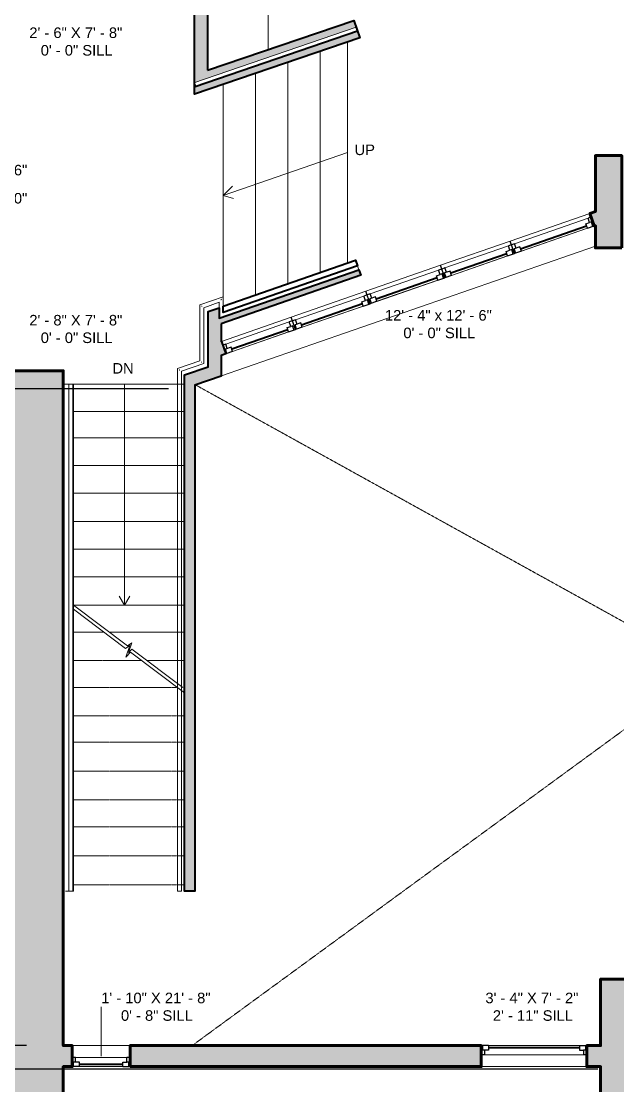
# Model space of a CAD drawing. Header units: inches. Extents: x -2078 to 106214, y -964 to 6385.
# Drawn here: x 65672.3 to 65898.6, y 3957.9 to 4361.5 of the extents above; entities that cross this region are included whole.
import ezdxf

# ---------------------------------------------------------------- set-up
doc = ezdxf.new("R2010")
doc.units = ezdxf.units.IN
doc.header["$MEASUREMENT"] = 0
doc.linetypes.add('HIDDEN2', pattern=[0.1875, 0.125, -0.0625])
for name, color, linetype, lineweight in [('A-ANNO', 2, 'Continuous', 5), ('A-ANNO-DIMS', 1, 'Continuous', 9), ('A-DETAIL-3', 40, 'Continuous', 15), ('A-GLAZ', 2, 'Continuous', 30), ('A-HIDDEN', 2, 'HIDDEN2', 18), ('A-RAILING', 4, 'Continuous', 9), ('A-WALL', 3, 'Continuous', 40), ('A-WINDOWS', 2, 'Continuous', 18)]:
    doc.layers.add(name, color=color, linetype=linetype, lineweight=lineweight)
doc.layers.add('A-HATCH', color=9, linetype='Continuous')
doc.styles.add('Arial_2', font='arial.ttf', dxfattribs={"height": 3})
doc.styles.add('JC', font='arial.ttf', dxfattribs={"height": 0.125})
doc.dimstyles.new('JC-DIMS', dxfattribs={"dimtxt": 0.125, "dimasz": 0.09375, "dimexe": 0.09375, "dimexo": 0.09375, "dimgap": 0.046875, "dimtad": 1, "dimdec": 1, "dimzin": 0, "dimdsep": 46, "dimlunit": 4, "dimtxsty": 'JC', "dimblk": 'ARCHTICK', "dimcen": 0.09, "dimclrd": 1, "dimclre": 1, "dimclrt": 256, "dimadec": 0, "dimazin": 0, "dimtfac": 1, "dimtdec": 1, "dimtofl": 0, "dimtmove": 1, "dimatfit": 3, "dimfxl": 1, "dimtolj": 1, "dimtzin": 0, "dimarcsym": 0})

# ---------------------------------------------------------------- blocks, each defined once
blk = doc.blocks.new('JC_FIXED WINDOW - MUNTIN - 2_-1537445-Mudd Library - 2nd FL')
at = {"layer": 'A-GLAZ'}
for p, q in [((-20, -4), (-20, 4)), ((20, -4), (20, 4)), ((-20, -0.5), (-18.75, -0.5)), ((-17.25, -4), (-20, -4)), ((-19.5, -4), (-19.5, -2.25)), ((-19.5, -2.25), (-18.75, -2.25)), ((-18.75, -2.25), (-18.75, -0.5)), ((-17.25, -2.25), (-18.75, -2.25)), ((-17.25, -4), (-17.25, -2.25)), ((17.25, -2.25), (19.5, -2.25)), ((17.25, -4), (17.25, -2.25)), ((17.25, -4), (20, -4)), ((18.75, -0.5), (20, -0.5)), ((18.75, -2.25), (18.75, -0.5)), ((19.5, -4), (19.5, -2.25))]:
    blk.add_line(p, q, dxfattribs=at)
at = {"layer": 'A-GLAZ', "lineweight": 9}
for p, q in [((18.75, -0.5), (-18.75, -0.5)), ((17.25, -4), (-17.25, -4))]:
    blk.add_line(p, q, dxfattribs=at)
at = {"layer": 'A-GLAZ', "lineweight": 40}
blk.add_line((-17.25, -3.125), (17.25, -3.125), dxfattribs=at)
at = {"layer": 'A-WINDOWS'}
for p, q in [((-20, 4), (20, 4)), ((20, -4), (-20, -4))]:
    blk.add_line(p, q, dxfattribs=at)
blk = doc.blocks.new('JC_FIXED WINDOW - MUNTIN - FIXED WINDOW-1586324-Mudd Library - 2nd FL')
at = {"layer": 'A-GLAZ'}
for p, q in [((-11, 4), (-11, -4)), ((-8.25, 4), (-11, 4)), ((-11, 0.5), (-9.75, 0.5)), ((-10.5, 4), (-10.5, 2.25)), ((-10.5, 2.25), (-9.75, 2.25)), ((-8.25, 2.25), (-9.75, 2.25)), ((-9.75, 2.25), (-9.75, 0.5)), ((-8.25, 4), (-8.25, 2.25)), ((8.25, 4), (11, 4)), ((8.25, 4), (8.25, 2.25)), ((8.25, 2.25), (10.5, 2.25)), ((9.75, 2.25), (9.75, 0.5)), ((9.75, 0.5), (11, 0.5)), ((10.5, 4), (10.5, 2.25)), ((11, 4), (11, -4))]:
    blk.add_line(p, q, dxfattribs=at)
at = {"layer": 'A-GLAZ', "lineweight": 9}
for p, q in [((9.75, 0.5), (-9.75, 0.5)), ((8.25, 4), (-8.25, 4))]:
    blk.add_line(p, q, dxfattribs=at)
at = {"layer": 'A-GLAZ', "lineweight": 40}
blk.add_line((-8.25, 3.125), (8.25, 3.125), dxfattribs=at)
at = {"layer": 'A-WINDOWS'}
for p, q in [((11, 4), (-11, 4)), ((-11, -4), (11, -4))]:
    blk.add_line(p, q, dxfattribs=at)
blk = doc.blocks.new('JC_FIXED WINDOW - MUNTIN - FIXED WINDOW-1638292-Mudd Library - 2nd FL')
at = {"layer": 'A-GLAZ'}
for p, q in [((-16, 2.5), (-16, -2.5)), ((-13.25, 2.5), (-16, 2.5)), ((-15.5, 2.5), (-15.5, 0.75)), ((-15.5, 0.75), (-14.75, 0.75)), ((-13.25, 0.75), (-14.75, 0.75)), ((-14.75, 0.75), (-14.75, -1)), ((-13.25, 2.5), (-13.25, 0.75)), ((13.25, 2.5), (16, 2.5)), ((13.25, 2.5), (13.25, 0.75)), ((13.25, 0.75), (15.5, 0.75)), ((14.75, 0.75), (14.75, -1)), ((15.5, 2.5), (15.5, 0.75)), ((16, 2.5), (16, -2.5)), ((-16, -1), (-14.75, -1)), ((14.75, -1), (16, -1))]:
    blk.add_line(p, q, dxfattribs=at)
at = {"layer": 'A-GLAZ', "lineweight": 9}
for p, q in [((13.25, 2.5), (-13.25, 2.5)), ((14.75, -1), (-14.75, -1))]:
    blk.add_line(p, q, dxfattribs=at)
at = {"layer": 'A-GLAZ', "lineweight": 40}
blk.add_line((-13.25, 1.625), (13.25, 1.625), dxfattribs=at)
at = {"layer": 'A-WINDOWS'}
for p, q in [((16, 2.5), (-16, 2.5)), ((-16, -2.5), (16, -2.5))]:
    blk.add_line(p, q, dxfattribs=at)
blk = doc.blocks.new('JC_FIXED WINDOW - MUNTIN - FIXED WINDOW-1637382-Mudd Library - 2nd FL')
at = {"layer": 'A-GLAZ'}
for p, q in [((-14, 2.5), (-14, -2.5)), ((-11.25, 2.5), (-14, 2.5)), ((-13.5, 2.5), (-13.5, 0.75)), ((-13.5, 0.75), (-12.75, 0.75)), ((-11.25, 0.75), (-12.75, 0.75)), ((-12.75, 0.75), (-12.75, -1)), ((-11.25, 2.5), (-11.25, 0.75)), ((11.25, 2.5), (14, 2.5)), ((11.25, 2.5), (11.25, 0.75)), ((11.25, 0.75), (13.5, 0.75)), ((12.75, 0.75), (12.75, -1)), ((13.5, 2.5), (13.5, 0.75)), ((14, 2.5), (14, -2.5)), ((-14, -1), (-12.75, -1)), ((12.75, -1), (14, -1))]:
    blk.add_line(p, q, dxfattribs=at)
at = {"layer": 'A-GLAZ', "lineweight": 9}
for p, q in [((11.25, 2.5), (-11.25, 2.5)), ((12.75, -1), (-12.75, -1))]:
    blk.add_line(p, q, dxfattribs=at)
at = {"layer": 'A-GLAZ', "lineweight": 40}
blk.add_line((-11.25, 1.625), (11.25, 1.625), dxfattribs=at)
at = {"layer": 'A-WINDOWS'}
for p, q in [((14, 2.5), (-14, 2.5)), ((-14, -2.5), (14, -2.5))]:
    blk.add_line(p, q, dxfattribs=at)
blk = doc.blocks.new('JC_FIXED WINDOW - MUNTIN - FIXED WINDOW-1637333-Mudd Library - 2nd FL')
at = {"layer": 'A-GLAZ'}
for p, q in [((-15, 2.5), (-15, -2.5)), ((-12.25, 2.5), (-15, 2.5)), ((-14.5, 2.5), (-14.5, 0.75)), ((-14.5, 0.75), (-13.75, 0.75)), ((-12.25, 0.75), (-13.75, 0.75)), ((-13.75, 0.75), (-13.75, -1)), ((-12.25, 2.5), (-12.25, 0.75)), ((12.25, 2.5), (15, 2.5)), ((12.25, 2.5), (12.25, 0.75)), ((12.25, 0.75), (14.5, 0.75)), ((13.75, 0.75), (13.75, -1)), ((14.5, 2.5), (14.5, 0.75)), ((15, 2.5), (15, -2.5)), ((-15, -1), (-13.75, -1)), ((13.75, -1), (15, -1))]:
    blk.add_line(p, q, dxfattribs=at)
at = {"layer": 'A-GLAZ', "lineweight": 9}
for p, q in [((12.25, 2.5), (-12.25, 2.5)), ((13.75, -1), (-13.75, -1))]:
    blk.add_line(p, q, dxfattribs=at)
at = {"layer": 'A-GLAZ', "lineweight": 40}
blk.add_line((-12.25, 1.625), (12.25, 1.625), dxfattribs=at)
at = {"layer": 'A-WINDOWS'}
for p, q in [((15, 2.5), (-15, 2.5)), ((-15, -2.5), (15, -2.5))]:
    blk.add_line(p, q, dxfattribs=at)
blk = doc.blocks.new('Top Rail Type - Top Rail_Internal_-1644404-Mudd Library - 2nd FL')
at = {"layer": 'A-RAILING'}
for p, q in [((-21.09, 384.68), (-82.71, 363.66)), ((-82.22, 362.24), (-20.6, 383.26)), ((-82.5, 363.04), (-82.47, 362.95))]:
    blk.add_line(p, q, dxfattribs=at)
blk = doc.blocks.new('Top Rail Type - Top Rail_Internal_-V9-Mudd Library - 2nd FL')
at = {"layer": 'A-RAILING'}
for p, q in [((-21.09, 384.68), (-82.71, 363.66)), ((-20.6, 383.26), (-21.09, 384.68)), ((-20.6, 383.26), (-82.22, 362.24)), ((-82.22, 362.24), (-82.71, 363.66))]:
    blk.add_line(p, q, dxfattribs=at)
blk = doc.blocks.new('Top Rail Type - Top Rail_Internal_-1644837-Mudd Library - 2nd FL')
at = {"layer": 'A-RAILING'}
for p, q in [((-72.29, 274.63), (-20.05, 292.75)), ((-20.54, 294.17), (-71.54, 276.48)), ((-71.54, 282.48), (-80.44, 279.39)), ((-80.44, 279.39), (-80.44, 258.22)), ((-78.94, 278.33), (-73.04, 280.37)), ((-73.04, 280.37), (-73.04, 278.34)), ((-71.54, 276.48), (-71.54, 282.48)), ((-78.94, 257.16), (-78.94, 278.33)), ((-80.44, 258.22), (-88.89, 255.29)), ((-88.89, 255.29), (-88.89, 57.14)), ((-87.39, 254.23), (-78.94, 257.16)), ((-87.39, 57.14), (-87.39, 254.23)), ((-88.23, 57.14), (-88.05, 57.14))]:
    blk.add_line(p, q, dxfattribs=at)
for points, knots in [([(-79.78, 278.93), (-79.75, 278.9), (-79.71, 278.87), (-79.64, 278.83), (-79.61, 278.81), (-79.6, 278.8)], [0.46086968, 0.46086968, 0.46086968, 0.46086968, 0.5, 0.52083333, 0.53913032, 0.53913032, 0.53913032, 0.53913032]), ([(-72.2, 281.56), (-72.22, 281.54), (-72.25, 281.49), (-72.29, 281.43), (-72.34, 281.36), (-72.37, 281.32), (-72.39, 281.3)], [0.46086968, 0.46086968, 0.46086968, 0.46086968, 0.47916667, 0.5, 0.52083333, 0.53913032, 0.53913032, 0.53913032, 0.53913032]), ([(-88.23, 254.83), (-88.2, 254.8), (-88.15, 254.77), (-88.09, 254.73), (-88.06, 254.7), (-88.05, 254.69)], [0.46086968, 0.46086968, 0.46086968, 0.46086968, 0.5, 0.52083333, 0.53913032, 0.53913032, 0.53913032, 0.53913032]), ([(-79.78, 257.76), (-79.75, 257.73), (-79.71, 257.7), (-79.64, 257.66), (-79.61, 257.63), (-79.6, 257.62)], [0.46086968, 0.46086968, 0.46086968, 0.46086968, 0.5, 0.52083333, 0.53913032, 0.53913032, 0.53913032, 0.53913032])]:
    blk.add_open_spline(points, degree=3, knots=knots, dxfattribs=at)
blk = doc.blocks.new('Top Rail Type - Top Rail_Internal_-V10-Mudd Library - 2nd FL')
at = {"layer": 'A-RAILING'}
for p, q in [((-20.05, 292.75), (-72.29, 274.63)), ((-20.54, 294.17), (-71.54, 276.48)), ((-20.05, 292.75), (-20.54, 294.17)), ((-71.54, 282.48), (-80.44, 279.39)), ((-80.44, 279.39), (-80.44, 258.22)), ((-73.04, 280.37), (-78.94, 278.33)), ((-73.04, 278.34), (-73.04, 280.37)), ((-71.54, 276.48), (-71.54, 282.48)), ((-78.94, 278.33), (-78.94, 257.16)), ((-80.44, 258.22), (-88.89, 255.29)), ((-88.89, 255.29), (-88.89, 57.14)), ((-78.94, 257.16), (-87.39, 254.23)), ((-87.39, 254.23), (-87.39, 57.14)), ((-87.39, 57.14), (-88.89, 57.14))]:
    blk.add_line(p, q, dxfattribs=at)
blk = doc.blocks.new('Top Rail Type - Top Rail_Internal_-1645001-Mudd Library - 2nd FL')
at = {"layer": 'A-RAILING'}
for p, q in [((-130.09, 249.28), (-130.09, 57.14)), ((-129.25, 249.28), (-129.44, 249.28)), ((-128.59, 57.14), (-128.59, 249.28)), ((-129.44, 57.14), (-129.25, 57.14))]:
    blk.add_line(p, q, dxfattribs=at)
blk = doc.blocks.new('Top Rail Type - Top Rail_Internal_-V11-Mudd Library - 2nd FL')
at = {"layer": 'A-RAILING'}
for p, q in [((-128.59, 249.28), (-130.09, 249.28)), ((-130.09, 249.28), (-130.09, 57.14)), ((-128.59, 249.28), (-128.59, 57.14)), ((-128.59, 57.14), (-130.09, 57.14))]:
    blk.add_line(p, q, dxfattribs=at)
blk = doc.blocks.new('_ArchTick')
at = {"color": 0, "linetype": 'ByBlock', "const_width": 0.15}
blk.add_lwpolyline([(-0.5, -0.5), (0.5, 0.5)], dxfattribs=at)
blk = doc.blocks.new('*D2654')
at = {"layer": 'A-ANNO-DIMS', "color": 1, "lineweight": -2, "transparency": 16777216}
for p, q in [((66076.27, 4563.12), (65420.26, 4563.12)), ((65426.26, 3740.12), (65426.26, 4563.12)), ((65891.08, 3740.12), (65420.26, 3740.12))]:
    blk.add_line(p, q, dxfattribs=at)
at = {"layer": 'Defpoints', "color": 0, "transparency": 16777216}
for p in [(65426.26, 4563.12), (66082.27, 4563.12), (65897.08, 3740.12)]:
    blk.add_point(p, dxfattribs=at)
at = {"layer": 'A-ANNO-DIMS', "color": 1, "lineweight": -2, "transparency": 16777216, "xscale": 6, "yscale": 6, "zscale": 6}
for p, rotation in [((65426.26, 4563.12), 90), ((65426.26, 3740.12), 270)]:
    blk.add_blockref('_ArchTick', p, dxfattribs=dict(at, rotation=rotation))
at = {"layer": 'A-ANNO-DIMS', "color": 2, "transparency": 16777216, "insert": (65419.18, 4151.62), "char_height": 8, "attachment_point": 5, "rotation": 90, "style": 'JC'}
blk.add_mtext('\\A1;68\'-7"', dxfattribs=at)
blk = doc.blocks.new('*D2669')
at = {"layer": 'A-ANNO-DIMS', "color": 1, "lineweight": -2, "transparency": 16777216}
for p, q in [((65688.2, 4523.98), (65688.2, 4752.71)), ((67592.58, 4083.21), (67592.58, 4752.71)), ((65688.2, 4746.71), (67592.58, 4746.71))]:
    blk.add_line(p, q, dxfattribs=at)
at = {"layer": 'Defpoints', "color": 0, "transparency": 16777216}
for p in [(67592.58, 4746.71), (65688.2, 4517.98), (67592.58, 4077.21)]:
    blk.add_point(p, dxfattribs=at)
at = {"layer": 'A-ANNO-DIMS', "color": 1, "lineweight": -2, "transparency": 16777216, "xscale": 6, "yscale": 6, "zscale": 6, "rotation": 180}
blk.add_blockref('_ArchTick', (65688.2, 4746.71), dxfattribs=at)
at = {"layer": 'A-ANNO-DIMS', "color": 1, "lineweight": -2, "transparency": 16777216, "xscale": 6, "yscale": 6, "zscale": 6}
blk.add_blockref('_ArchTick', (67592.58, 4746.71), dxfattribs=at)
at = {"layer": 'A-ANNO-DIMS', "color": 2, "transparency": 16777216, "insert": (66640.39, 4753.8), "char_height": 8, "attachment_point": 5, "style": 'JC'}
blk.add_mtext('\\A1;158\'-8"', dxfattribs=at)
blk = doc.blocks.new('*D2671')
at = {"layer": 'A-ANNO-DIMS', "color": 1, "lineweight": -2, "transparency": 16777216}
for p, q in [((66076.27, 4563.12), (65452.24, 4563.12)), ((65458.24, 4222.12), (65458.24, 4563.12)), ((65728.14, 4222.12), (65452.24, 4222.12))]:
    blk.add_line(p, q, dxfattribs=at)
at = {"layer": 'Defpoints', "color": 0, "transparency": 16777216}
for p in [(65458.24, 4563.12), (66082.27, 4563.12), (65734.14, 4222.12)]:
    blk.add_point(p, dxfattribs=at)
at = {"layer": 'A-ANNO-DIMS', "color": 1, "lineweight": -2, "transparency": 16777216, "xscale": 6, "yscale": 6, "zscale": 6}
for p, rotation in [((65458.24, 4563.12), 90), ((65458.24, 4222.12), 270)]:
    blk.add_blockref('_ArchTick', p, dxfattribs=dict(at, rotation=rotation))
at = {"layer": 'A-ANNO-DIMS', "color": 2, "transparency": 16777216, "insert": (65451.15, 4392.62), "char_height": 8, "attachment_point": 5, "rotation": 90, "style": 'JC'}
blk.add_mtext('\\A1;28\'-5"', dxfattribs=at)
blk = doc.blocks.new('*D2672')
at = {"layer": 'A-ANNO-DIMS', "color": 1, "lineweight": -2, "transparency": 16777216}
for p, q in [((65728.14, 4222.12), (65452.24, 4222.12)), ((65458.24, 4222.12), (65458.24, 3973.12)), ((65674.2, 3973.12), (65452.24, 3973.12))]:
    blk.add_line(p, q, dxfattribs=at)
at = {"layer": 'Defpoints', "color": 0, "transparency": 16777216}
for p in [(65734.14, 4222.12), (65458.24, 3973.12), (65680.2, 3973.12)]:
    blk.add_point(p, dxfattribs=at)
at = {"layer": 'A-ANNO-DIMS', "color": 1, "lineweight": -2, "transparency": 16777216, "xscale": 6, "yscale": 6, "zscale": 6}
for p, rotation in [((65458.24, 4222.12), 90), ((65458.24, 3973.12), 270)]:
    blk.add_blockref('_ArchTick', p, dxfattribs=dict(at, rotation=rotation))
at = {"layer": 'A-ANNO-DIMS', "color": 2, "transparency": 16777216, "insert": (65451.15, 4097.62), "char_height": 8, "attachment_point": 5, "rotation": 90, "style": 'JC'}
blk.add_mtext('\\A1;20\'-9"', dxfattribs=at)
blk = doc.blocks.new('*D2677')
at = {"layer": 'A-ANNO-DIMS', "color": 1, "lineweight": -2, "transparency": 16777216}
for p, q in [((65891.08, 3964.12), (65452.24, 3964.12)), ((65458.24, 3740.12), (65458.24, 3964.12)), ((65891.08, 3740.12), (65452.24, 3740.12))]:
    blk.add_line(p, q, dxfattribs=at)
at = {"layer": 'Defpoints', "color": 0, "transparency": 16777216}
for p in [(65458.24, 3964.12), (65897.08, 3964.12), (65897.08, 3740.12)]:
    blk.add_point(p, dxfattribs=at)
at = {"layer": 'A-ANNO-DIMS', "color": 1, "lineweight": -2, "transparency": 16777216, "xscale": 6, "yscale": 6, "zscale": 6}
for p, rotation in [((65458.24, 3964.12), 90), ((65458.24, 3740.12), 270)]:
    blk.add_blockref('_ArchTick', p, dxfattribs=dict(at, rotation=rotation))
at = {"layer": 'A-ANNO-DIMS', "color": 2, "transparency": 16777216, "insert": (65451.15, 3852.12), "char_height": 8, "attachment_point": 5, "rotation": 90, "style": 'JC'}
blk.add_mtext('\\A1;18\'-8"', dxfattribs=at)

msp = doc.modelspace()

# ---------------------------------------------------------------- hatches: boundary and pattern name
at = {"layer": 'A-HATCH'}
h = msp.add_hatch(color=256, dxfattribs=at)
h.dxf.hatch_style = 1
h.paths.add_polyline_path([(65688.202, 4517.984), (65672.202, 4517.984), (65672.202, 4723.348), (65659.39, 4723.348), (65659.39, 4717.348), (65662.202, 4717.348), (65662.202, 4468.95), (65672.202, 4468.95), (65672.202, 4466.832), (65688.202, 4466.832), (65688.202, 4490.832), (65689.078, 4490.832), (65689.078, 4500.832), (65688.202, 4500.832)])
h.paths.add_polyline_path([(65688.202, 4430.832), (65672.202, 4430.832), (65672.202, 4413.95), (65662.202, 4413.95), (65662.202, 4374.75), (65662.202, 4372.75), (65662.202, 4368.95), (65672.202, 4368.95), (65672.202, 4369.984), (65688.202, 4369.984)])
h.paths.add_polyline_path([(65672.202, 4228.984), (65672.202, 4228.95), (65662.202, 4228.95), (65662.202, 4221.383), (65662.202, 3940.941), (65688.202, 3940.941), (65688.202, 3965.119), (65691.578, 3965.119), (65691.578, 3973.119), (65688.202, 3973.119), (65688.202, 4228.984)])
h.paths.add_polyline_path([(65713.578, 3973.119), (65713.578, 3965.119), (65846.828, 3965.119), (65846.828, 3973.119)])
h.paths.add_polyline_path([(65738.145, 4223.506), (65748.129, 4226.969), (65748.129, 4234.833), (65749.833, 4235.424), (65748.195, 4240.148), (65748.129, 4240.125), (65748.129, 4246.829), (65801.113, 4265.206), (65800.376, 4267.332), (65747.379, 4248.938), (65747.379, 4252.919), (65743.129, 4251.445), (65743.129, 4230.527), (65734.145, 4227.411), (65734.145, 4222.119), (65734.145, 4031.72), (65738.145, 4031.72)])
h.paths.add_polyline_path([(65892.078, 3973.119), (65886.828, 3973.119), (65886.828, 3965.119), (65892.078, 3965.119), (65892.078, 3917.734), (65902.078, 3917.734), (65902.078, 3964.119), (65924.462, 3964.119), (65924.462, 3986.119), (65924.462, 3991.119), (65902.078, 3991.119), (65902.078, 3998.308), (65892.078, 3998.308)])
h.paths.add_polyline_path([(65892.078, 3714.308), (65902.078, 3714.308), (65902.078, 3732.119), (65902.328, 3732.119), (65902.328, 3740.119), (65902.078, 3740.119), (65902.078, 3831.734), (65892.078, 3831.734)])
h.paths.add_polyline_path([(66079.828, 3732.119), (66079.828, 3740.119), (65924.328, 3740.119), (65924.328, 3732.119)])
h.paths.add_polyline_path([(65902.066, 3748.599), (65942.47, 3748.599), (65942.47, 3756.842), (65902.066, 3756.842)], flags=9)
h = msp.add_hatch(color=256, dxfattribs=at)
h.dxf.hatch_style = 1
h.paths.add_polyline_path([(66319.066, 4318.369), (66309.066, 4318.369), (66309.066, 4133.693), (66319.066, 4133.693)])
h.paths.add_polyline_path([(66169.777, 4307.3), (66161.777, 4307.3), (66161.777, 4292.842), (66153.113, 4292.842), (66153.113, 4280.842), (66115.113, 4280.842), (66115.113, 4292.842), (66110.113, 4292.842), (66110.113, 4310.579), (66100.113, 4310.579), (66100.113, 4289.087), (66100.043, 4289.085), (66100.113, 4285.086), (66100.113, 4275.579), (66110.113, 4275.579), (66110.113, 4279.842), (66156.777, 4279.842), (66156.777, 4268.308), (66169.777, 4268.308)])
h.paths.add_polyline_path([(66319.066, 4541.119), (66309.066, 4541.119), (66309.066, 4390.369), (66319.066, 4390.369), (66319.066, 4417.269), (66320.828, 4417.269), (66320.828, 4422.269), (66319.066, 4422.269)])
h.paths.add_polyline_path([(66332.271, 4575.119), (66082.271, 4575.119), (66082.271, 4563.119), (66098.638, 4563.119), (66098.638, 4562.398), (66106.638, 4562.398), (66106.638, 4563.119), (66309.066, 4563.119), (66319.066, 4563.119), (66332.271, 4563.119)])
h.paths.add_polyline_path([(66122.553, 4538.172), (66106.638, 4538.172), (66106.638, 4540.398), (66098.638, 4540.398), (66098.638, 4538.172), (65874.289, 4538.172), (65874.289, 4526.172), (65888.046, 4526.172), (65893.046, 4525.832), (65893.046, 4526.172), (66122.553, 4526.172)])
h.paths.add_polyline_path([(65906.796, 4500.832), (65893.046, 4500.832), (65893.046, 4503.832), (65888.046, 4503.832), (65888.046, 4500.832), (65709.078, 4500.832), (65709.078, 4490.832), (65783.078, 4490.832), (65783.078, 4478.832), (65829.078, 4478.832), (65829.078, 4490.832), (65906.796, 4490.832)])
h.paths.add_polyline_path([(65856.087, 4427.832), (65788.078, 4427.832), (65788.078, 4441.832), (65783.078, 4441.832), (65783.078, 4427.832), (65737.955, 4427.832), (65737.955, 4338.323), (65799.336, 4359.26), (65798.449, 4361.863), (65742.955, 4342.934), (65742.955, 4422.832), (65856.087, 4422.832)])
h = msp.add_hatch(color=256, dxfattribs=at)
h.dxf.hatch_style = 1
h.paths.add_polyline_path([(65800.708, 4355.238), (65799.821, 4357.84), (65738.197, 4336.821), (65737.955, 4337.53), (65737.955, 4333.832)])
h.paths.add_polyline_path([(65900.113, 4310.579), (65890.113, 4310.579), (65890.113, 4289.371), (65888.023, 4288.646), (65889.662, 4283.922), (65890.113, 4284.079), (65890.113, 4275.579), (65900.113, 4275.579), (65900.113, 4281.595), (65900.113, 4285.596)])
h.paths.add_polyline_path([(67196.326, 3797.493), (67196.326, 3991.469), (67191.078, 3991.469), (67191.078, 3960.944), (67188.078, 3960.944), (67188.078, 3862.917), (67183.055, 3862.873), (67183.126, 3854.873), (67191.078, 3854.944), (67191.078, 3798.532), (67191.078, 3787.947), (67244.317, 3719.804), (67255.077, 3736.535), (67254.704, 3736.837), (67261.249, 3744.92)])
h.paths.add_polyline_path([(67518.799, 3912.251, 0.035875), (67577.91, 4017.637), (67575.455, 4018.791), (67576.476, 4021.056), (67570.025, 4023.778), (67569.121, 4021.768), (67567.955, 4022.316, -0.0359224), (67509.529, 3918.174, -0.0795008), (67319.208, 3697.985), (67314.095, 3702.126), (67307.802, 3694.354), (67308.131, 3694.087), (67291.429, 3659.456), (67327.913, 3690.936, 0.0788846)])
h.paths.add_polyline_path([(67247.942, 4382.218), (67241.579, 4374.503), (67502.703, 4159.127), (67487.525, 4121.56), (67498.725, 4116.832), (67501.837, 4124.203), (67499.737, 4125.089), (67514.721, 4162.177)])
h.paths.add_polyline_path([(67199.735, 4354.794), (67189.735, 4354.794), (67189.735, 4353.044), (66947.239, 4353.044), (66947.239, 4400.519), (66940.239, 4400.519), (66940.239, 4350.044), (66738.641, 4350.044), (66738.641, 4357.294), (66728.641, 4357.294), (66728.641, 4293.353), (66734.641, 4293.353), (66734.641, 4343.044), (66961.078, 4343.044), (66961.078, 4336.044), (66971.078, 4336.044), (66971.078, 4343.044), (67186.735, 4343.044), (67186.735, 4248.937), (67191.078, 4248.937), (67191.078, 4217.937), (67196.078, 4217.937), (67196.078, 4248.937), (67199.735, 4248.937)])
h.paths.add_polyline_path([(67196.078, 4181.937), (67191.078, 4181.937), (67191.078, 4027.469), (67196.078, 4027.469)])
h.paths.add_polyline_path([(66947.239, 4429.269), (66760.891, 4429.269), (66760.891, 4417.269), (66761.489, 4417.269), (66761.489, 4418.269), (66940.239, 4418.269), (66940.239, 4416.519), (66947.239, 4416.519)])
h.paths.add_polyline_path([(66738.891, 4429.269), (66727.391, 4429.269), (66727.391, 4417.269), (66728.641, 4417.269), (66728.641, 4405.294), (66738.641, 4405.294), (66738.641, 4417.269), (66738.891, 4417.269)])
h.paths.add_polyline_path([(66705.391, 4429.269), (66465.078, 4429.269), (66465.078, 4422.269), (66464.832, 4422.269), (66464.832, 4417.269), (66643.078, 4417.269), (66643.078, 4416.044), (66647.078, 4416.044), (66647.078, 4417.269), (66705.391, 4417.269)])
h.paths.add_polyline_path([(66618.066, 4342.269), (66620.828, 4342.269), (66620.828, 4347.269), (66619.328, 4347.269), (66619.328, 4349.269), (66610.066, 4349.269), (66610.066, 4325.077), (66539.533, 4325.077), (66539.533, 4361.475), (66497.533, 4361.475), (66497.533, 4305.475), (66505.783, 4305.475), (66505.783, 4308.225), (66524.783, 4308.225), (66524.783, 4306.975), (66531.078, 4306.975), (66531.078, 4306.464), (66536.078, 4306.464), (66536.078, 4320.077), (66613.066, 4320.077), (66613.066, 4312.464), (66607.485, 4312.464), (66604.125, 4307.881), (66604.125, 4307.464), (66618.066, 4307.464)])
h.paths.add_polyline_path([(66647.078, 4347.294), (66643.078, 4347.294), (66643.078, 4347.269), (66642.828, 4347.269), (66642.828, 4342.269), (66647.078, 4342.269)])
h.paths.add_polyline_path([(66647.078, 4380.044), (66643.078, 4380.044), (66643.078, 4379.294), (66647.078, 4379.294)])
h.paths.add_polyline_path([(66357.133, 4422.269), (66354.828, 4422.269), (66354.828, 4417.269), (66357.133, 4417.269)])
h.paths.add_polyline_path([(66393.961, 4422.269), (66391.133, 4422.269), (66391.133, 4417.269), (66393.961, 4417.269)])
h.paths.add_polyline_path([(66430.832, 4422.269), (66427.961, 4422.269), (66427.961, 4417.269), (66430.832, 4417.269)])

# ---------------------------------------------------------------- linework, layer by layer
at = {"layer": 'A-ANNO'}
msp.add_line((65702.578, 3969.119), (65702.578, 3987.847), dxfattribs=at)
at = {"layer": 'A-DETAIL-3', "lineweight": 9}
for p, q in [((65765.928, 4423.377), (65765.928, 4350.377)), ((65796.114, 4353.739), (65796.114, 4269.823)), ((65785.722, 4350.135), (65785.722, 4266.218)), ((65773.439, 4345.875), (65773.439, 4261.958)), ((65761.157, 4341.615), (65761.157, 4257.698)), ((65748.875, 4337.355), (65748.875, 4253.438)), ((65748.875, 4295.397), (65752.739, 4294.361)), ((65890.113, 4276.215), (65738.435, 4223.607)), ((65734.145, 4223.86), (65688.706, 4223.86)), ((65692.078, 4213.61), (65734.145, 4213.61)), ((65692.078, 4203.61), (65734.145, 4203.61)), ((65692.078, 4193.11), (65734.145, 4193.11)), ((65692.078, 4182.61), (65734.145, 4182.61)), ((65692.078, 4171.86), (65734.145, 4171.86)), ((65692.078, 4161.36), (65734.145, 4161.36)), ((65692.078, 4150.86), (65734.145, 4150.86)), ((65711.425, 4140.11), (65713.425, 4143.575)), ((65705.681, 4129.86), (65734.145, 4129.86)), ((65719.946, 4119.11), (65734.145, 4119.11))]:
    msp.add_line(p, q, dxfattribs=at)
for points in [[(65796.114, 4311.781), (65748.875, 4295.397), (65752.41, 4298.932)], [(65692.078, 4223.86), (65692.078, 4031.72), (65689.078, 4031.72)], [(65711.425, 4223.86), (65711.425, 4140.11), (65709.425, 4143.575)], [(65733.549, 4108.86), (65714.206, 4123.436), (65712.889, 4122.119), (65714.257, 4125.877), (65712.551, 4124.683), (65692.078, 4140.11), (65734.145, 4140.11)], [(65692.078, 4138.545), (65711.801, 4123.683), (65713.507, 4124.877), (65711.877, 4120.4), (65713.717, 4122.239), (65734.145, 4106.846)]]:
    msp.add_lwpolyline(points, dxfattribs=at)
at = {"layer": 'A-HIDDEN'}
for p, q in [((66156.777, 4279.842), (65737.955, 3973.735)), ((65738.435, 4223.607), (66159.465, 3990.728)), ((65703.604, 4129.86), (65692.078, 4129.86)), ((65717.869, 4119.11), (65692.078, 4119.11)), ((65692.078, 4108.86), (65731.471, 4108.86)), ((65692.078, 4098.11), (65734.145, 4098.11)), ((65692.078, 4088.11), (65734.145, 4088.11)), ((65692.078, 4077.11), (65734.145, 4077.11)), ((65692.078, 4066.36), (65734.145, 4066.36)), ((65692.078, 4056.11), (65734.145, 4056.11)), ((65692.078, 4045.11), (65734.145, 4045.11)), ((65692.078, 4034.11), (65734.145, 4034.11))]:
    msp.add_line(p, q, dxfattribs=at)
at = {"layer": 'A-RAILING'}
for p in [(65747.379, 4252.919), (65748.129, 4249.21)]:
    msp.add_line(p, (65747.379, 4248.938), dxfattribs=at)
at = {"layer": 'A-WALL'}
msp.add_line((65846.828, 3973.119), (65846.828, 3965.119), dxfattribs=at)
for points in [[(65742.955, 4342.934), (65798.449, 4361.863), (65800.708, 4355.238), (65737.955, 4333.832), (65737.955, 4427.832), (65783.078, 4427.832), (65783.078, 4441.832), (65788.078, 4441.832), (65788.078, 4427.832), (65856.087, 4427.832), (65856.087, 4422.832), (65742.955, 4422.832)], [(65748.875, 4253.438), (65799.147, 4270.875), (65799.884, 4268.749), (65748.879, 4251.058)], [(65748.129, 4246.829), (65748.129, 4240.125), (65748.195, 4240.148), (65749.833, 4235.424), (65748.129, 4234.833), (65748.129, 4226.969), (65738.145, 4223.506), (65738.145, 4031.72), (65734.145, 4031.72), (65734.145, 4222.119), (65734.145, 4227.411), (65743.129, 4230.527), (65743.129, 4251.445), (65747.379, 4252.919), (65747.379, 4248.938), (65800.376, 4267.332), (65801.113, 4265.206)]]:
    msp.add_lwpolyline(points, close=True, dxfattribs=at)
msp.add_lwpolyline([(65737.955, 4337.53), (65738.197, 4336.821), (65799.821, 4357.84)], dxfattribs=at)
at = {"layer": 'A-WALL', "lineweight": 60}
for points in [[(65900.113, 4275.579), (65900.113, 4281.595), (65900.113, 4285.596), (65900.113, 4310.579), (65890.113, 4310.579), (65890.113, 4289.371), (65888.023, 4288.646), (65889.662, 4283.922), (65890.113, 4284.079), (65890.113, 4275.579)], [(65713.578, 3965.119), (65846.828, 3965.119), (65846.828, 3973.119), (65713.578, 3973.119)]]:
    msp.add_lwpolyline(points, close=True, dxfattribs=at)
for points in [[(65672.202, 4228.95), (65662.202, 4228.95), (65662.202, 4221.383), (65662.202, 3940.941), (65688.202, 3940.941), (65688.202, 3965.119), (65691.578, 3965.119), (65691.578, 3973.119), (65688.202, 3973.119), (65688.202, 4228.984), (65672.202, 4228.984)], [(65886.828, 3965.119), (65886.828, 3973.119), (65886.828, 3965.119), (65892.078, 3965.119), (65892.078, 3917.734), (65902.078, 3917.734), (65902.078, 3964.119), (65924.462, 3964.119), (65924.462, 3986.119), (65924.462, 3991.119), (65902.078, 3991.119), (65902.078, 3998.308), (65892.078, 3998.308), (65892.078, 3973.119), (65886.828, 3973.119)]]:
    msp.add_lwpolyline(points, dxfattribs=at)

# ---------------------------------------------------------------- block references
at = {"layer": 'A-RAILING'}
for name in ['Top Rail Type - Top Rail_Internal_-1644404-Mudd Library - 2nd FL', 'Top Rail Type - Top Rail_Internal_-V9-Mudd Library - 2nd FL', 'Top Rail Type - Top Rail_Internal_-1644837-Mudd Library - 2nd FL', 'Top Rail Type - Top Rail_Internal_-V10-Mudd Library - 2nd FL', 'Top Rail Type - Top Rail_Internal_-1645001-Mudd Library - 2nd FL', 'Top Rail Type - Top Rail_Internal_-V11-Mudd Library - 2nd FL']:
    msp.add_blockref(name, (65820.422, 3974.577), dxfattribs=at)
at = {"layer": 'A-WINDOWS'}
for name, p, rotation in [('JC_FIXED WINDOW - MUNTIN - FIXED WINDOW-1638292-Mudd Library - 2nd FL', (65873.726, 4281.041), 199.1285923397881), ('JC_FIXED WINDOW - MUNTIN - FIXED WINDOW-1637382-Mudd Library - 2nd FL', (65845.382, 4271.211), 199.1285923397881), ('JC_FIXED WINDOW - MUNTIN - FIXED WINDOW-1637333-Mudd Library - 2nd FL', (65817.983, 4261.708), 199.1285923397881), ('JC_FIXED WINDOW - MUNTIN - FIXED WINDOW-1637333-Mudd Library - 2nd FL', (65789.64, 4251.877), 199.1285923397881), ('JC_FIXED WINDOW - MUNTIN - FIXED WINDOW-1637382-Mudd Library - 2nd FL', (65762.241, 4242.374), 199.1285923397881), ('JC_FIXED WINDOW - MUNTIN - FIXED WINDOW-1586324-Mudd Library - 2nd FL', (65702.578, 3969.119), 180), ('JC_FIXED WINDOW - MUNTIN - 2_-1537445-Mudd Library - 2nd FL', (65866.828, 3969.119), 180)]:
    msp.add_blockref(name, p, dxfattribs=dict(at, rotation=rotation))

# ---------------------------------------------------------------- texts
at = {"layer": 'A-ANNO', "char_height": 4, "attachment_point": 1, "style": 'Arial_2'}
for s, insert, width in [('2\' - 6" X 7\' - 8"', (65675.309, 4359.18), 44.642), ('0\' - 0" SILL', (65679.642, 4352.513), 34.138), ('UP', (65798.723, 4314.781), 9.696), ('2\' - 8" X 7\' - 8"', (65675.309, 4250.18), 44.642), ('12\' - 4" x 12\' - 6" ', (65810.253, 4252.02), 52.116), ('0\' - 0" SILL', (65679.642, 4243.513), 34.138), ('0\' - 0" SILL', (65817.253, 4245.353), 34.138), ('DN', (65706.838, 4231.922), 10.1), ('1\' - 10" X 21\' - 8"', (65702.578, 3993.178), 52.318), ('3\' - 4" X 7\' - 2"', (65848.385, 3993.178), 44.642), ('0\' - 8" SILL', (65710.078, 3986.512), 34.138), ('2\' - 11" SILL', (65851.218, 3986.512), 37.976)]:
    msp.add_mtext(s, dxfattribs=dict(at, insert=insert, width=width))

# ---------------------------------------------------------------- dimensions: what is measured, and where the dimension line sits
at = {"layer": 'A-ANNO-DIMS'}
dim = msp.add_linear_dim(base=(67592.582, 4746.714), p1=(65688.202, 4517.984), p2=(67592.582, 4077.213), dimstyle='JC-DIMS', override={"dimdec": 0, "dimclrt": 2}, dxfattribs=at)
dim.commit()
dim.dimension.update_dxf_attribs({"geometry": '*D2669', "text_midpoint": (66640.392, 4753.798)})
for base, p1, p2, picture, middle in [((65426.26, 4563.119), (65897.078, 3740.119), (66082.271, 4563.119), '*D2654', (65419.175, 4151.619)), ((65458.237, 3973.119), (65734.145, 4222.119), (65680.202, 3973.119), '*D2672', (65451.152, 4097.619)), ((65458.237, 3964.119), (65897.078, 3740.119), (65897.078, 3964.119), '*D2677', (65451.152, 3852.119))]:
    dim = msp.add_linear_dim(base=base, p1=p1, p2=p2, angle=90, dimstyle='JC-DIMS', override={"dimdec": 0, "dimclrt": 2}, dxfattribs=at)
    dim.commit()
    dim.dimension.update_dxf_attribs({"geometry": picture, "text_midpoint": middle})

# ---------------------------------------------------------------- next in the draw order: texts
at = {"layer": 'A-ANNO', "char_height": 4, "width": 17.978, "attachment_point": 1, "style": 'Arial_2', "bg_fill": 3, "box_fill_scale": 1.25, "bg_fill_color": 256, "bg_fill_true_color": 13158600, "bg_fill_transparency": 0}
for s, insert in [('6\' - 6"', (65660.317, 4307.087)), ('7\' - 0"', (65660.317, 4296.405))]:
    msp.add_mtext(s, dxfattribs=dict(at, insert=insert))

# ---------------------------------------------------------------- next in the draw order: dimensions: what is measured, and where the dimension line sits
at = {"layer": 'A-ANNO-DIMS'}
dim = msp.add_linear_dim(base=(65458.237, 4563.119), p1=(65734.145, 4222.119), p2=(66082.271, 4563.119), angle=90, dimstyle='JC-DIMS', override={"dimdec": 0, "dimclrt": 2}, dxfattribs=at)
dim.commit()
dim.dimension.update_dxf_attribs({"geometry": '*D2671', "text_midpoint": (65451.152, 4392.619)})

doc.saveas('drawing.dxf')
